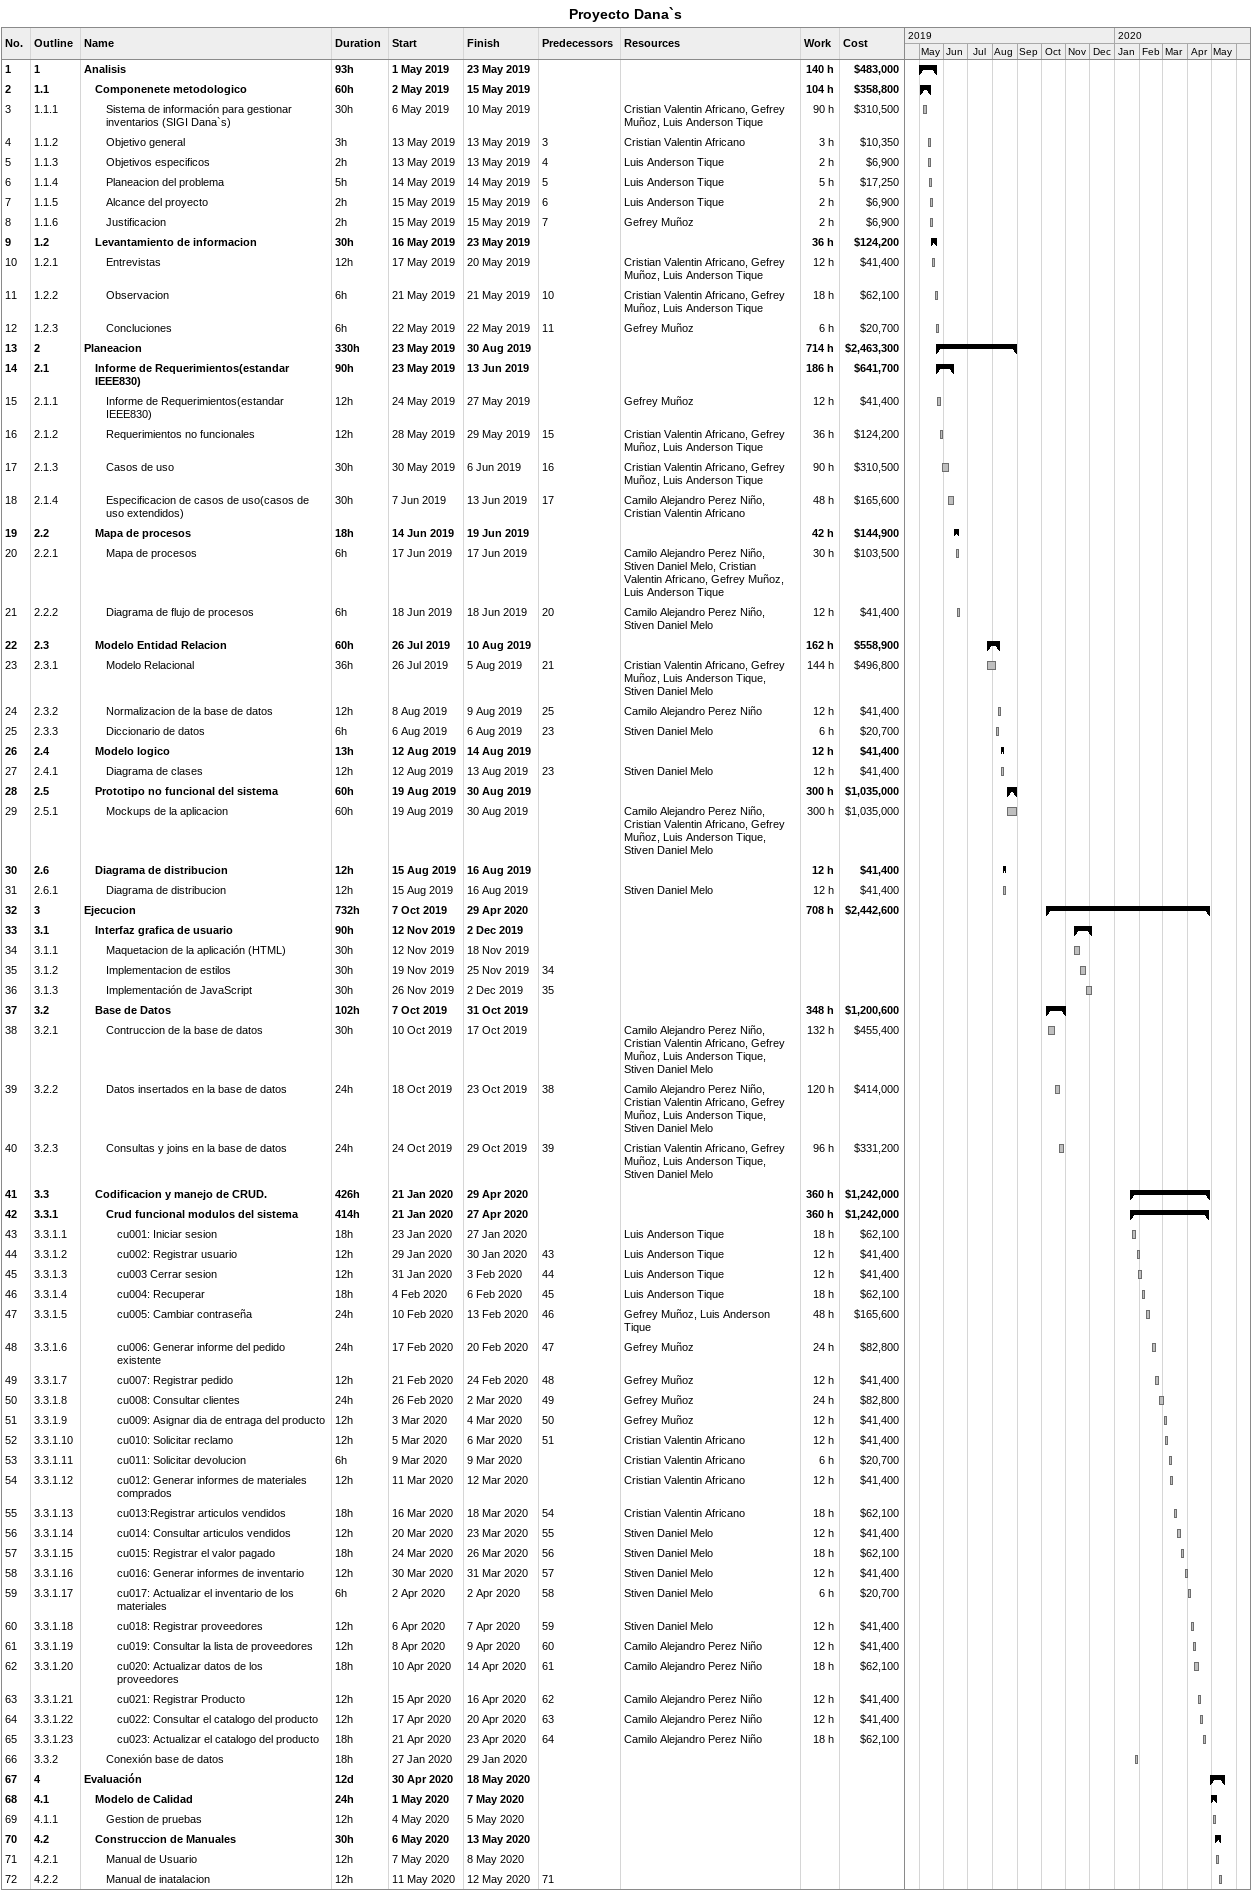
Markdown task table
Proyecto Dana`s

| ID | WBS | Task | Duration | Start | Finish | Predecessors | Resources | Work (h) | Cost ($) |
|---|---|---|---|---|---|---|---|---|---|
| 1 | 1 | **Analisis** | 93h | 2019-05-01 | 2019-05-23 |  |  | 140 | 483000 |
| 2 | 1.1 | **Componenete metodologico** | 60h | 2019-05-02 | 2019-05-15 |  |  | 104 | 358800 |
| 3 | 1.1.1 | Sistema de información para gestionar inventarios (SIGI Dana`s) | 30h | 2019-05-06 | 2019-05-10 |  | Cristian Valentin Africano, Gefrey Muñoz, Luis Anderson Tique | 90 | 310500 |
| 4 | 1.1.2 | Objetivo general | 3h | 2019-05-13 | 2019-05-13 | 3 | Cristian Valentin Africano | 3 | 10350 |
| 5 | 1.1.3 | Objetivos especificos | 2h | 2019-05-13 | 2019-05-13 | 4 | Luis Anderson Tique | 2 | 6900 |
| 6 | 1.1.4 | Planeacion del problema | 5h | 2019-05-14 | 2019-05-14 | 5 | Luis Anderson Tique | 5 | 17250 |
| 7 | 1.1.5 | Alcance del proyecto | 2h | 2019-05-15 | 2019-05-15 | 6 | Luis Anderson Tique | 2 | 6900 |
| 8 | 1.1.6 | Justificacion | 2h | 2019-05-15 | 2019-05-15 | 7 | Gefrey Muñoz | 2 | 6900 |
| 9 | 1.2 | **Levantamiento de informacion** | 30h | 2019-05-16 | 2019-05-23 |  |  | 36 | 124200 |
| 10 | 1.2.1 | Entrevistas | 12h | 2019-05-17 | 2019-05-20 |  | Cristian Valentin Africano, Gefrey Muñoz, Luis Anderson Tique | 12 | 41400 |
| 11 | 1.2.2 | Observacion | 6h | 2019-05-21 | 2019-05-21 | 10 | Cristian Valentin Africano, Gefrey Muñoz, Luis Anderson Tique | 18 | 62100 |
| 12 | 1.2.3 | Concluciones | 6h | 2019-05-22 | 2019-05-22 | 11 | Gefrey Muñoz | 6 | 20700 |
| 13 | 2 | **Planeacion** | 330h | 2019-05-23 | 2019-08-30 |  |  | 714 | 2463300 |
| 14 | 2.1 | **Informe de Requerimientos(estandar IEEE830)** | 90h | 2019-05-23 | 2019-06-13 |  |  | 186 | 641700 |
| 15 | 2.1.1 | Informe de Requerimientos(estandar IEEE830) | 12h | 2019-05-24 | 2019-05-27 |  | Gefrey Muñoz | 12 | 41400 |
| 16 | 2.1.2 | Requerimientos no funcionales | 12h | 2019-05-28 | 2019-05-29 | 15 | Cristian Valentin Africano, Gefrey Muñoz, Luis Anderson Tique | 36 | 124200 |
| 17 | 2.1.3 | Casos de uso | 30h | 2019-05-30 | 2019-06-06 | 16 | Cristian Valentin Africano, Gefrey Muñoz, Luis Anderson Tique | 90 | 310500 |
| 18 | 2.1.4 | Especificacion de casos de uso(casos de uso extendidos) | 30h | 2019-06-07 | 2019-06-13 | 17 | Camilo Alejandro Perez Niño, Cristian Valentin Africano | 48 | 165600 |
| 19 | 2.2 | **Mapa de procesos** | 18h | 2019-06-14 | 2019-06-19 |  |  | 42 | 144900 |
| 20 | 2.2.1 | Mapa de procesos | 6h | 2019-06-17 | 2019-06-17 |  | Camilo Alejandro Perez Niño, Stiven Daniel Melo, Cristian Valentin Africano, Gefrey Muñoz, Luis Anderson Tique | 30 | 103500 |
| 21 | 2.2.2 | Diagrama de flujo de procesos | 6h | 2019-06-18 | 2019-06-18 | 20 | Camilo Alejandro Perez Niño, Stiven Daniel Melo | 12 | 41400 |
| 22 | 2.3 | **Modelo Entidad Relacion** | 60h | 2019-07-26 | 2019-08-10 |  |  | 162 | 558900 |
| 23 | 2.3.1 | Modelo Relacional | 36h | 2019-07-26 | 2019-08-05 | 21 | Cristian Valentin Africano, Gefrey Muñoz, Luis Anderson Tique, Stiven Daniel Melo | 144 | 496800 |
| 24 | 2.3.2 | Normalizacion de la base de datos | 12h | 2019-08-08 | 2019-08-09 | 25 | Camilo Alejandro Perez Niño | 12 | 41400 |
| 25 | 2.3.3 | Diccionario de datos | 6h | 2019-08-06 | 2019-08-06 | 23 | Stiven Daniel Melo | 6 | 20700 |
| 26 | 2.4 | **Modelo logico** | 13h | 2019-08-12 | 2019-08-14 |  |  | 12 | 41400 |
| 27 | 2.4.1 | Diagrama de clases | 12h | 2019-08-12 | 2019-08-13 | 23 | Stiven Daniel Melo | 12 | 41400 |
| 28 | 2.5 | **Prototipo no funcional del sistema** | 60h | 2019-08-19 | 2019-08-30 |  |  | 300 | 1035000 |
| 29 | 2.5.1 | Mockups de la aplicacion | 60h | 2019-08-19 | 2019-08-30 |  | Camilo Alejandro Perez Niño, Cristian Valentin Africano, Gefrey Muñoz, Luis Anderson Tique, Stiven Daniel Melo | 300 | 1035000 |
| 30 | 2.6 | **Diagrama de distribucion** | 12h | 2019-08-15 | 2019-08-16 |  |  | 12 | 41400 |
| 31 | 2.6.1 | Diagrama de distribucion | 12h | 2019-08-15 | 2019-08-16 |  | Stiven Daniel Melo | 12 | 41400 |
| 32 | 3 | **Ejecucion** | 732h | 2019-10-07 | 2020-04-29 |  |  | 708 | 2442600 |
| 33 | 3.1 | **Interfaz grafica de usuario** | 90h | 2019-11-12 | 2019-12-02 |  |  |  |  |
| 34 | 3.1.1 | Maquetacion de la aplicación (HTML) | 30h | 2019-11-12 | 2019-11-18 |  |  |  |  |
| 35 | 3.1.2 | Implementacion de estilos | 30h | 2019-11-19 | 2019-11-25 | 34 |  |  |  |
| 36 | 3.1.3 | Implementación de JavaScript | 30h | 2019-11-26 | 2019-12-02 | 35 |  |  |  |
| 37 | 3.2 | **Base de Datos** | 102h | 2019-10-07 | 2019-10-31 |  |  | 348 | 1200600 |
| 38 | 3.2.1 | Contruccion de la base de datos | 30h | 2019-10-10 | 2019-10-17 |  | Camilo Alejandro Perez Niño, Cristian Valentin Africano, Gefrey Muñoz, Luis Anderson Tique, Stiven Daniel Melo | 132 | 455400 |
| 39 | 3.2.2 | Datos insertados en la base de datos | 24h | 2019-10-18 | 2019-10-23 | 38 | Camilo Alejandro Perez Niño, Cristian Valentin Africano, Gefrey Muñoz, Luis Anderson Tique, Stiven Daniel Melo | 120 | 414000 |
| 40 | 3.2.3 | Consultas y joins en la base de datos | 24h | 2019-10-24 | 2019-10-29 | 39 | Cristian Valentin Africano, Gefrey Muñoz, Luis Anderson Tique, Stiven Daniel Melo | 96 | 331200 |
| 41 | 3.3 | **Codificacion y manejo de CRUD.** | 426h | 2020-01-21 | 2020-04-29 |  |  | 360 | 1242000 |
| 42 | 3.3.1 | **Crud funcional modulos del sistema** | 414h | 2020-01-21 | 2020-04-27 |  |  | 360 | 1242000 |
| 43 | 3.3.1.1 | cu001: Iniciar sesion | 18h | 2020-01-23 | 2020-01-27 |  | Luis Anderson Tique | 18 | 62100 |
| 44 | 3.3.1.2 | cu002: Registrar usuario | 12h | 2020-01-29 | 2020-01-30 | 43 | Luis Anderson Tique | 12 | 41400 |
| 45 | 3.3.1.3 | cu003 Cerrar sesion | 12h | 2020-01-31 | 2020-02-03 | 44 | Luis Anderson Tique | 12 | 41400 |
| 46 | 3.3.1.4 | cu004: Recuperar | 18h | 2020-02-04 | 2020-02-06 | 45 | Luis Anderson Tique | 18 | 62100 |
| 47 | 3.3.1.5 | cu005: Cambiar contraseña | 24h | 2020-02-10 | 2020-02-13 | 46 | Gefrey Muñoz, Luis Anderson Tique | 48 | 165600 |
| 48 | 3.3.1.6 | cu006: Generar informe del pedido existente | 24h | 2020-02-17 | 2020-02-20 | 47 | Gefrey Muñoz | 24 | 82800 |
| 49 | 3.3.1.7 | cu007: Registrar pedido | 12h | 2020-02-21 | 2020-02-24 | 48 | Gefrey Muñoz | 12 | 41400 |
| 50 | 3.3.1.8 | cu008: Consultar clientes | 24h | 2020-02-26 | 2020-03-02 | 49 | Gefrey Muñoz | 24 | 82800 |
| 51 | 3.3.1.9 | cu009: Asignar dia de entraga del producto | 12h | 2020-03-03 | 2020-03-04 | 50 | Gefrey Muñoz | 12 | 41400 |
| 52 | 3.3.1.10 | cu010: Solicitar reclamo | 12h | 2020-03-05 | 2020-03-06 | 51 | Cristian Valentin Africano | 12 | 41400 |
| 53 | 3.3.1.11 | cu011: Solicitar devolucion | 6h | 2020-03-09 | 2020-03-09 |  | Cristian Valentin Africano | 6 | 20700 |
| 54 | 3.3.1.12 | cu012: Generar informes de materiales comprados | 12h | 2020-03-11 | 2020-03-12 |  | Cristian Valentin Africano | 12 | 41400 |
| 55 | 3.3.1.13 | cu013:Registrar articulos vendidos | 18h | 2020-03-16 | 2020-03-18 | 54 | Cristian Valentin Africano | 18 | 62100 |
| 56 | 3.3.1.14 | cu014: Consultar articulos vendidos | 12h | 2020-03-20 | 2020-03-23 | 55 | Stiven Daniel Melo | 12 | 41400 |
| 57 | 3.3.1.15 | cu015: Registrar el valor pagado | 18h | 2020-03-24 | 2020-03-26 | 56 | Stiven Daniel Melo | 18 | 62100 |
| 58 | 3.3.1.16 | cu016: Generar informes de inventario | 12h | 2020-03-30 | 2020-03-31 | 57 | Stiven Daniel Melo | 12 | 41400 |
| 59 | 3.3.1.17 | cu017: Actualizar el inventario de los materiales | 6h | 2020-04-02 | 2020-04-02 | 58 | Stiven Daniel Melo | 6 | 20700 |
| 60 | 3.3.1.18 | cu018: Registrar proveedores | 12h | 2020-04-06 | 2020-04-07 | 59 | Stiven Daniel Melo | 12 | 41400 |
| 61 | 3.3.1.19 | cu019: Consultar la lista de proveedores | 12h | 2020-04-08 | 2020-04-09 | 60 | Camilo Alejandro Perez Niño | 12 | 41400 |
| 62 | 3.3.1.20 | cu020: Actualizar datos de los proveedores | 18h | 2020-04-10 | 2020-04-14 | 61 | Camilo Alejandro Perez Niño | 18 | 62100 |
| 63 | 3.3.1.21 | cu021: Registrar Producto | 12h | 2020-04-15 | 2020-04-16 | 62 | Camilo Alejandro Perez Niño | 12 | 41400 |
| 64 | 3.3.1.22 | cu022: Consultar el catalogo del producto | 12h | 2020-04-17 | 2020-04-20 | 63 | Camilo Alejandro Perez Niño | 12 | 41400 |
| 65 | 3.3.1.23 | cu023: Actualizar el catalogo del producto | 18h | 2020-04-21 | 2020-04-23 | 64 | Camilo Alejandro Perez Niño | 18 | 62100 |
| 66 | 3.3.2 | Conexión base de datos | 18h | 2020-01-27 | 2020-01-29 |  |  |  |  |
| 67 | 4 | **Evaluación** | 12d | 2020-04-30 | 2020-05-18 |  |  |  |  |
| 68 | 4.1 | **Modelo de Calidad** | 24h | 2020-05-01 | 2020-05-07 |  |  |  |  |
| 69 | 4.1.1 | Gestion de pruebas | 12h | 2020-05-04 | 2020-05-05 |  |  |  |  |
| 70 | 4.2 | **Construccion de Manuales** | 30h | 2020-05-06 | 2020-05-13 |  |  |  |  |
| 71 | 4.2.1 | Manual de Usuario | 12h | 2020-05-07 | 2020-05-08 |  |  |  |  |
| 72 | 4.2.2 | Manual de inatalacion | 12h | 2020-05-11 | 2020-05-12 | 71 |  |  |  |
